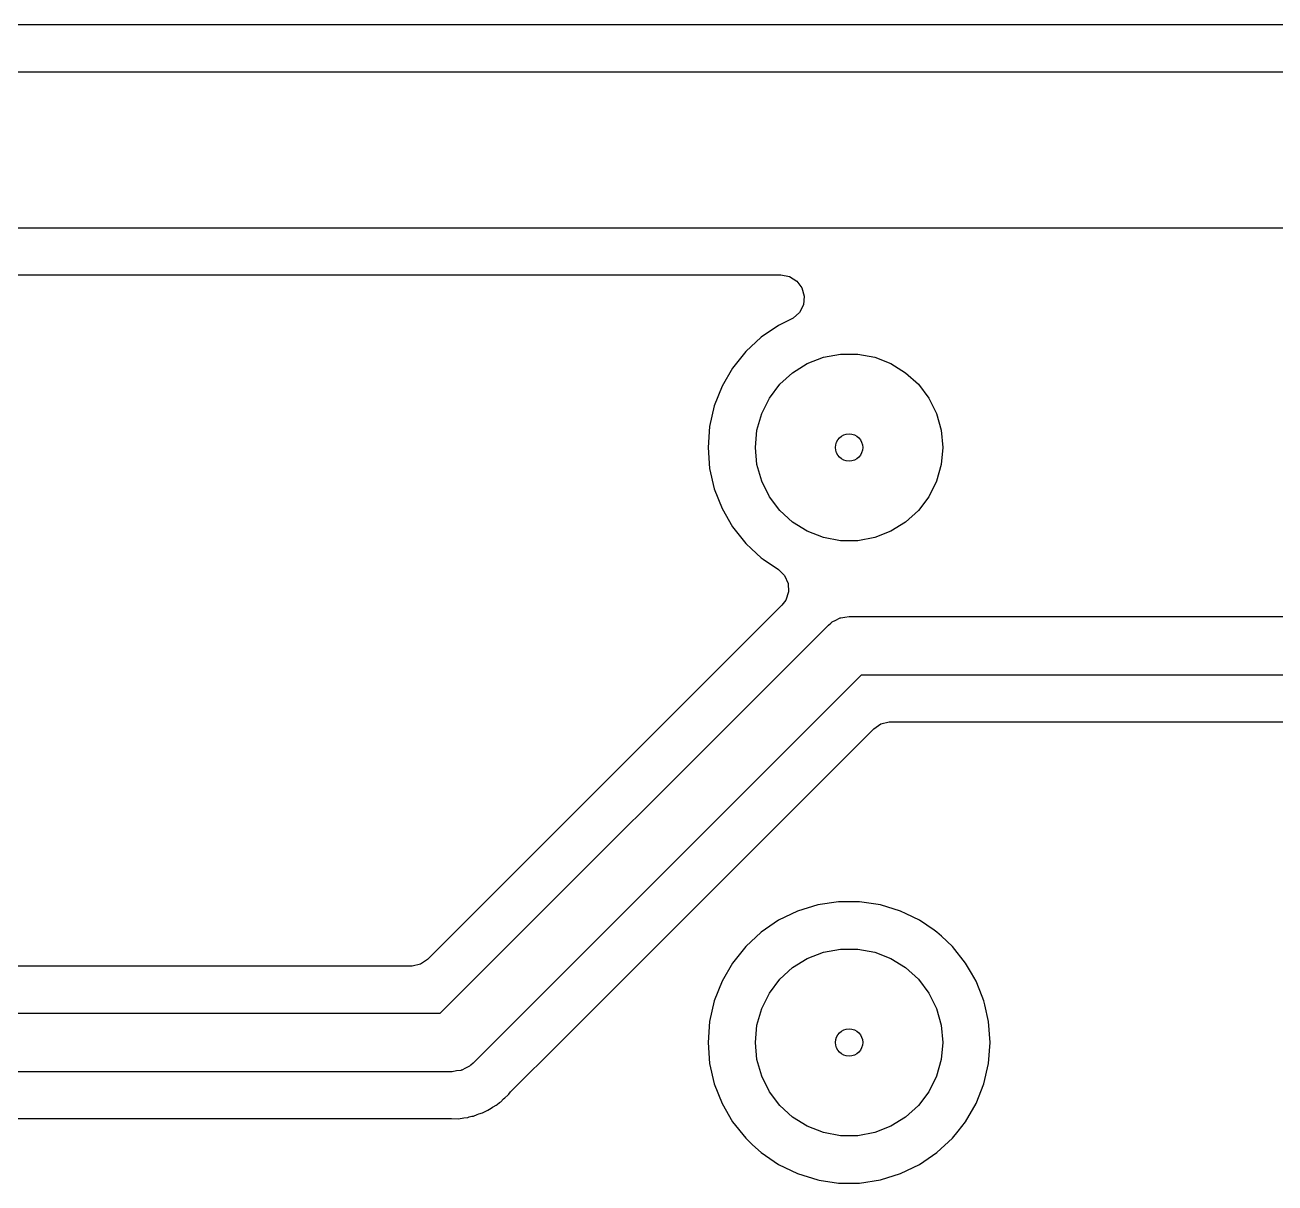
# Model space of a CAD drawing. Extents: x 0.79 to 9.84, y -6.5 to -0.79.
# Drawn here: x 5.922 to 6.552, y -4.858 to -4.274 of the extents above; entities that cross this region are included whole.
import ezdxf

# ---------------------------------------------------------------- set-up
doc = ezdxf.new("R2010")
doc.units = 0
doc.header["$MEASUREMENT"] = 0
doc.layers.add('BLACK', color=7, linetype='CONTINUOUS')

msp = doc.modelspace()

# ---------------------------------------------------------------- linework, layer by layer
at = {"layer": 'BLACK', "linetype": 'CONTINUOUS'}
for p, q in [((6.73446, -4.27439), (5.44034, -4.27439)), ((5.4374, -4.29803), (6.7374, -4.29803)), ((6.72109, -4.37677), (5.45371, -4.37677)), ((5.46838, -4.40041), (6.30308, -4.40041)), ((6.30308, -4.40041), (6.30734, -4.40121)), ((6.30734, -4.40121), (6.31101, -4.40349)), ((6.31101, -4.40349), (6.31362, -4.40694)), ((6.31362, -4.40694), (6.31481, -4.4111)), ((6.31441, -4.41541), (6.31248, -4.41928)), ((6.31481, -4.4111), (6.31441, -4.41541)), ((6.30819, -4.42279), (6.30186, -4.42584)), ((6.30928, -4.42219), (6.30819, -4.42279)), ((6.31248, -4.41928), (6.30928, -4.42219)), ((6.30186, -4.42584), (6.29308, -4.43183)), ((6.30186, -4.42584), (6.30186, -4.42584)), ((6.29308, -4.43183), (6.28529, -4.43905)), ((6.29308, -4.43183), (6.29308, -4.43183)), ((6.28529, -4.43905), (6.27867, -4.44736)), ((6.31634, -4.44511), (6.32447, -4.44196)), ((6.32447, -4.44196), (6.33304, -4.44036)), ((6.33304, -4.44036), (6.34176, -4.44036)), ((6.34176, -4.44036), (6.35033, -4.44196)), ((6.35033, -4.44196), (6.35846, -4.44511)), ((6.27867, -4.44736), (6.27336, -4.45656)), ((6.30893, -4.4497), (6.31634, -4.44511)), ((6.35846, -4.44511), (6.36587, -4.4497)), ((6.30249, -4.45557), (6.30893, -4.4497)), ((6.36587, -4.4497), (6.37232, -4.45557)), ((6.27336, -4.45656), (6.26947, -4.46645)), ((6.27336, -4.45656), (6.27336, -4.45656)), ((6.29723, -4.46253), (6.30249, -4.45557)), ((6.37232, -4.45557), (6.37757, -4.46253)), ((6.26947, -4.46645), (6.26711, -4.47681)), ((6.29335, -4.47034), (6.29723, -4.46253)), ((6.37757, -4.46253), (6.38146, -4.47034)), ((6.29096, -4.47872), (6.29335, -4.47034)), ((6.38146, -4.47034), (6.38384, -4.47872)), ((6.26711, -4.47681), (6.26632, -4.4874)), ((6.29016, -4.4874), (6.29096, -4.47872)), ((6.38384, -4.47872), (6.38465, -4.4874)), ((6.26632, -4.4874), (6.26711, -4.498)), ((6.29096, -4.49608), (6.29016, -4.4874)), ((6.38465, -4.4874), (6.38384, -4.49608)), ((6.26711, -4.498), (6.26947, -4.50835)), ((6.29335, -4.50447), (6.29096, -4.49608)), ((6.38384, -4.49608), (6.38146, -4.50447)), ((6.29723, -4.51227), (6.29335, -4.50447)), ((6.38146, -4.50447), (6.37757, -4.51227)), ((6.26947, -4.50835), (6.27336, -4.51824)), ((6.30249, -4.51923), (6.29723, -4.51227)), ((6.37757, -4.51227), (6.37232, -4.51923)), ((6.27336, -4.51824), (6.27336, -4.51824)), ((6.27336, -4.51824), (6.27867, -4.52745)), ((6.30893, -4.5251), (6.30249, -4.51923)), ((6.37232, -4.51923), (6.36587, -4.5251)), ((6.27867, -4.52745), (6.28529, -4.53575)), ((6.31634, -4.52969), (6.30893, -4.5251)), ((6.32447, -4.53284), (6.31634, -4.52969)), ((6.35846, -4.52969), (6.35033, -4.53284)), ((6.36587, -4.5251), (6.35846, -4.52969)), ((6.28529, -4.53575), (6.28829, -4.53854)), ((6.33304, -4.53444), (6.32447, -4.53284)), ((6.34176, -4.53444), (6.33304, -4.53444)), ((6.35033, -4.53284), (6.34176, -4.53444)), ((6.28829, -4.53854), (6.29308, -4.54298)), ((6.29308, -4.54298), (6.29417, -4.54372)), ((6.29417, -4.54372), (6.30181, -4.54893)), ((6.30181, -4.54893), (6.30488, -4.55198)), ((6.30488, -4.55198), (6.30664, -4.55594)), ((6.30685, -4.56026), (6.30548, -4.56436)), ((6.30664, -4.55594), (6.30685, -4.56026)), ((6.30351, -4.56698), (6.12494, -4.74555)), ((6.30548, -4.56436), (6.30351, -4.56698)), ((6.32882, -4.57539), (6.33074, -4.57445)), ((6.33074, -4.57445), (6.33261, -4.57344)), ((6.33261, -4.57344), (6.33291, -4.57339)), ((6.33291, -4.57339), (6.33319, -4.57325)), ((6.33319, -4.57325), (6.3353, -4.57299)), ((6.3353, -4.57299), (6.3374, -4.57264)), ((6.3374, -4.57264), (7.53129, -4.57264)), ((6.13129, -4.77264), (6.32696, -4.57696)), ((6.32696, -4.57696), (6.32813, -4.57598)), ((6.32813, -4.57598), (6.32833, -4.57575)), ((6.32833, -4.57575), (6.3285, -4.57566)), ((6.3285, -4.57566), (6.32882, -4.57539)), ((6.34352, -4.60217), (6.14784, -4.79784)), ((7.5374, -4.60217), (6.34352, -4.60217)), ((6.19172, -4.7874), (6.34986, -4.62925)), ((6.34986, -4.62925), (6.35343, -4.62681)), ((6.35343, -4.62681), (6.35764, -4.62582)), ((6.35764, -4.62582), (6.35819, -4.62581)), ((6.35819, -4.62581), (7.53677, -4.62581)), ((6.32158, -4.7181), (6.31143, -4.72123)), ((6.33209, -4.71652), (6.32158, -4.7181)), ((6.32158, -4.7181), (6.32158, -4.7181)), ((6.34271, -4.71652), (6.33209, -4.71652)), ((6.33209, -4.71652), (6.33209, -4.71652)), ((6.35322, -4.7181), (6.34271, -4.71652)), ((6.34271, -4.71652), (6.34271, -4.71652)), ((6.36337, -4.72123), (6.35322, -4.7181)), ((6.35322, -4.7181), (6.35322, -4.7181)), ((6.30186, -4.72584), (6.29308, -4.73183)), ((6.31143, -4.72123), (6.30186, -4.72584)), ((6.30186, -4.72584), (6.30186, -4.72584)), ((6.31143, -4.72123), (6.31143, -4.72123)), ((6.36621, -4.7226), (6.36337, -4.72123)), ((6.36337, -4.72123), (6.36337, -4.72123)), ((6.36337, -4.72123), (6.36337, -4.72123)), ((6.36337, -4.72123), (6.36337, -4.72123)), ((6.37294, -4.72584), (6.36621, -4.7226)), ((6.38034, -4.73088), (6.37294, -4.72584)), ((6.29308, -4.73183), (6.28529, -4.73905)), ((6.29308, -4.73183), (6.29308, -4.73183)), ((6.38172, -4.73183), (6.38034, -4.73088)), ((6.38395, -4.73389), (6.38172, -4.73183)), ((6.38951, -4.73905), (6.38395, -4.73389)), ((6.28529, -4.73905), (6.27867, -4.74736)), ((6.31634, -4.74511), (6.32447, -4.74196)), ((6.32447, -4.74196), (6.33304, -4.74036)), ((6.33304, -4.74036), (6.34176, -4.74036)), ((6.34176, -4.74036), (6.35033, -4.74196)), ((6.35033, -4.74196), (6.35846, -4.74511)), ((6.39613, -4.74736), (6.38951, -4.73905)), ((6.11662, -4.749), (5.88516, -4.749)), ((6.11716, -4.74898), (6.11662, -4.749)), ((6.12137, -4.74799), (6.11716, -4.74898)), ((6.12494, -4.74555), (6.12137, -4.74799)), ((6.27867, -4.74736), (6.27336, -4.75656)), ((6.30249, -4.75557), (6.30893, -4.7497)), ((6.30893, -4.7497), (6.31634, -4.74511)), ((6.35846, -4.74511), (6.36587, -4.7497)), ((6.36587, -4.7497), (6.37232, -4.75557)), ((6.3991, -4.7525), (6.39613, -4.74736)), ((6.39613, -4.74736), (6.39613, -4.74736)), ((6.39613, -4.74736), (6.39613, -4.74736)), ((6.27336, -4.75656), (6.26947, -4.76645)), ((6.27336, -4.75656), (6.27336, -4.75656)), ((6.29723, -4.76253), (6.30249, -4.75557)), ((6.37232, -4.75557), (6.37757, -4.76253)), ((6.40145, -4.75656), (6.3991, -4.7525)), ((6.40449, -4.76432), (6.40145, -4.75656)), ((6.40145, -4.75656), (6.40145, -4.75656)), ((6.29335, -4.77034), (6.29723, -4.76253)), ((6.37757, -4.76253), (6.38146, -4.77034)), ((6.26947, -4.76645), (6.26711, -4.77681)), ((6.40533, -4.76645), (6.40449, -4.76432)), ((6.40577, -4.76837), (6.40533, -4.76645)), ((6.40769, -4.77681), (6.40577, -4.76837)), ((5.79352, -4.77264), (6.13129, -4.77264)), ((6.29096, -4.77872), (6.29335, -4.77034)), ((6.38146, -4.77034), (6.38384, -4.77872)), ((6.26711, -4.77681), (6.26632, -4.7874)), ((6.29016, -4.7874), (6.29096, -4.77872)), ((6.38384, -4.77872), (6.38465, -4.7874)), ((6.40849, -4.7874), (6.40769, -4.77681)), ((6.16681, -4.81231), (6.19172, -4.7874)), ((6.26632, -4.7874), (6.26711, -4.798)), ((6.29096, -4.79608), (6.29016, -4.7874)), ((6.38465, -4.7874), (6.38384, -4.79608)), ((6.40769, -4.798), (6.40849, -4.7874)), ((6.14189, -4.80142), (6.14161, -4.80155)), ((6.1422, -4.80137), (6.14189, -4.80142)), ((6.14407, -4.80035), (6.1422, -4.80137)), ((6.14598, -4.79942), (6.14407, -4.80035)), ((6.14631, -4.79914), (6.14598, -4.79942)), ((6.14647, -4.79905), (6.14631, -4.79914)), ((6.14668, -4.79883), (6.14647, -4.79905)), ((6.14784, -4.79784), (6.14668, -4.79883)), ((6.26711, -4.798), (6.26947, -4.80835)), ((6.29335, -4.80447), (6.29096, -4.79608)), ((6.38384, -4.79608), (6.38146, -4.80447)), ((6.40533, -4.80835), (6.40769, -4.798)), ((6.1374, -4.80217), (5.7874, -4.80217)), ((6.1395, -4.80181), (6.1374, -4.80217)), ((6.14161, -4.80155), (6.1395, -4.80181)), ((6.29723, -4.81227), (6.29335, -4.80447)), ((6.38146, -4.80447), (6.37757, -4.81227)), ((6.16386, -4.8153), (6.16538, -4.814)), ((6.16538, -4.814), (6.16582, -4.81343)), ((6.16582, -4.81343), (6.16681, -4.81231)), ((6.26947, -4.80835), (6.27336, -4.81824)), ((6.30249, -4.81923), (6.29723, -4.81227)), ((6.37757, -4.81227), (6.37232, -4.81923)), ((6.40145, -4.81824), (6.40533, -4.80835)), ((6.15694, -4.82052), (6.15771, -4.82006)), ((6.15771, -4.82006), (6.15803, -4.81988)), ((6.15803, -4.81988), (6.15945, -4.81909)), ((6.15945, -4.81909), (6.16, -4.81862)), ((6.16, -4.81862), (6.16119, -4.81772)), ((6.16119, -4.81772), (6.1618, -4.81732)), ((6.1618, -4.81732), (6.16321, -4.81591)), ((6.16321, -4.81591), (6.16386, -4.8153)), ((6.27336, -4.81824), (6.27336, -4.81824)), ((6.27336, -4.81824), (6.27867, -4.82745)), ((6.30893, -4.8251), (6.30249, -4.81923)), ((6.37232, -4.81923), (6.36587, -4.8251)), ((6.39613, -4.82744), (6.40145, -4.81824)), ((5.79058, -4.82581), (6.13677, -4.82581)), ((6.13677, -4.82581), (6.13706, -4.82581)), ((6.13706, -4.82581), (6.14033, -4.82589)), ((6.14033, -4.82589), (6.1423, -4.82554)), ((6.1423, -4.82554), (6.14319, -4.82542)), ((6.14319, -4.82542), (6.14323, -4.82541)), ((6.14323, -4.82541), (6.14517, -4.82521)), ((6.14517, -4.82521), (6.14586, -4.825)), ((6.14586, -4.825), (6.14731, -4.82464)), ((6.14731, -4.82464), (6.14802, -4.82452)), ((6.14802, -4.82452), (6.14988, -4.82377)), ((6.14988, -4.82377), (6.15072, -4.82347)), ((6.15072, -4.82347), (6.15263, -4.82288)), ((6.15263, -4.82288), (6.15301, -4.82267)), ((6.15301, -4.82267), (6.15326, -4.82253)), ((6.15326, -4.82253), (6.1546, -4.82189)), ((6.1546, -4.82189), (6.15462, -4.82188)), ((6.15462, -4.82188), (6.15527, -4.82162)), ((6.15527, -4.82162), (6.15694, -4.82052)), ((6.31634, -4.82969), (6.30893, -4.8251)), ((6.36587, -4.8251), (6.35846, -4.82969)), ((6.27867, -4.82745), (6.28529, -4.83575)), ((6.32447, -4.83284), (6.31634, -4.82969)), ((6.33304, -4.83444), (6.32447, -4.83284)), ((6.35033, -4.83284), (6.34176, -4.83444)), ((6.35846, -4.82969), (6.35033, -4.83284)), ((6.38951, -4.83575), (6.39243, -4.8321)), ((6.39243, -4.8321), (6.39613, -4.82745)), ((6.39613, -4.82745), (6.39613, -4.82744)), ((6.39613, -4.82745), (6.39613, -4.82745)), ((6.28529, -4.83575), (6.28875, -4.83896)), ((6.28875, -4.83896), (6.29308, -4.84298)), ((6.34176, -4.83444), (6.33304, -4.83444)), ((6.38172, -4.84298), (6.38951, -4.83575)), ((6.29308, -4.84298), (6.29308, -4.84298)), ((6.29308, -4.84298), (6.30186, -4.84896)), ((6.37294, -4.84896), (6.38172, -4.84298)), ((6.30186, -4.84896), (6.30186, -4.84896)), ((6.30186, -4.84896), (6.30186, -4.84896)), ((6.30186, -4.84896), (6.31143, -4.85357)), ((6.36337, -4.85357), (6.37294, -4.84896)), ((6.31143, -4.85357), (6.32158, -4.8567)), ((6.32158, -4.8567), (6.32158, -4.8567)), ((6.32158, -4.8567), (6.32158, -4.8567)), ((6.32158, -4.8567), (6.3223, -4.85681)), ((6.3223, -4.85681), (6.33209, -4.85829)), ((6.34271, -4.85829), (6.35322, -4.8567)), ((6.35322, -4.8567), (6.36337, -4.85357)), ((6.33209, -4.85829), (6.33209, -4.85829)), ((6.33209, -4.85829), (6.33209, -4.85829)), ((6.33209, -4.85829), (6.34271, -4.85829)), ((6.34271, -4.85829), (6.34271, -4.85829))]:
    msp.add_line(p, q, dxfattribs=at)
at = {"layer": 'BLACK'}
for centre in [(6.3374, -4.4874), (6.3374, -4.7874)]:
    msp.add_circle(centre, 0.00689, dxfattribs=at)

doc.saveas('drawing.dxf')
